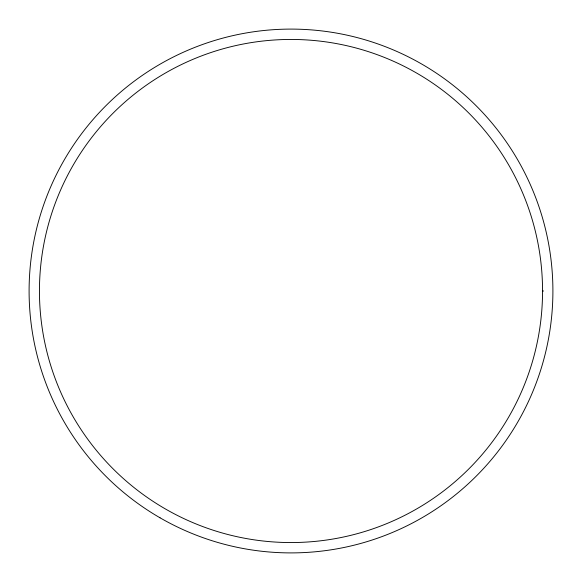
<?xml version="1.0" encoding="UTF-8"?>
<svg xmlns="http://www.w3.org/2000/svg" width="582" height="582" viewBox="0 0 582 582"><rect width="100%" height="100%" fill="white"/><g stroke="black" fill="none" stroke-linecap="round" stroke-linejoin="round"><path stroke-width="0.87" d="M542.548 291A251.548 251.548 0 0 0 165.223 73.15A251.548 251.548 0 0 0 165.223 508.85A251.548 251.548 0 0 0 542.548 291L543.581 291M160.05 517.813A261.9 261.9 0 0 0 552.9 291A261.9 261.9 0 0 0 160.05 64.187A261.9 261.9 0 0 0 160.05 517.813"/></g></svg>
